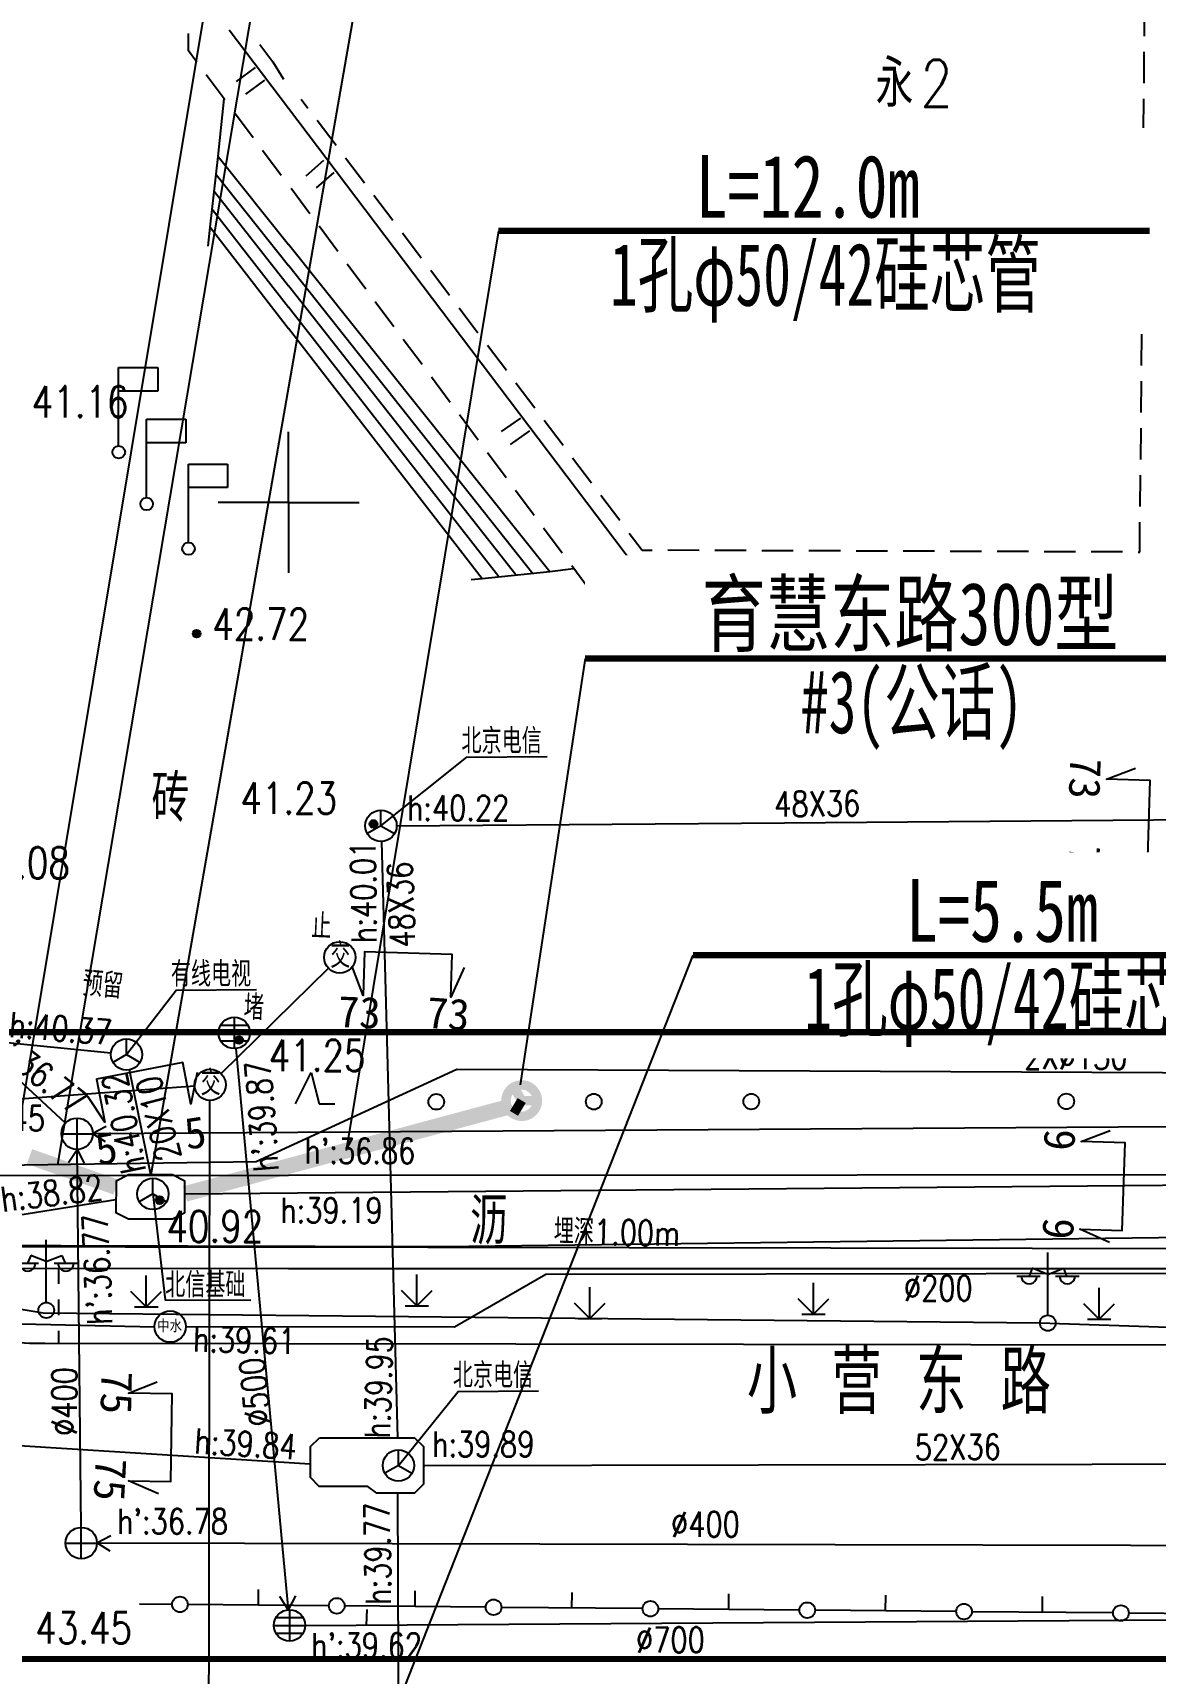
# Model space of a CAD drawing. Header units: inches. Extents: x 505347 to 508499, y 312634 to 313316.
# Drawn here: x 505741.8 to 505777.6, y 312872.7 to 312925 of the extents above; entities that cross this region are included whole.
import ezdxf
from ezdxf.enums import TextEntityAlignment as Align
from ezdxf.lldxf.tags import DXFTag

# ---------------------------------------------------------------- set-up
doc = ezdxf.new("R2010")
doc.units = ezdxf.units.IN
doc.header["$LTSCALE"] = 0.5
doc.header["$MEASUREMENT"] = 0
doc.linetypes.add('ACAD_ISO05W100', pattern=[33, 24, -3, 0, -3, 0, -3])
doc.linetypes.add('XX11', pattern=[2, 1, -1])
for name, color, linetype in [('BJ0', 7, 'Continuous'), ('BJ02', 7, 'Continuous'), ('BJ03', 7, 'Continuous'), ('BJ04', 7, 'Continuous'), ('BJ08', 7, 'Continuous'), ('BJ09', 7, 'Continuous'), ('BJ10', 7, 'Continuous'), ('BZ', 2, 'Continuous'), ('上水注记', 4, 'Continuous'), ('上水管线', 4, 'Continuous'), ('中水井', 151, 'Continuous'), ('中水注记', 151, 'Continuous'), ('中水管线', 151, 'Continuous'), ('中水高程表', 151, 'Continuous'), ('公安交通井', 163, 'Continuous'), ('公安交通管线', 163, 'Continuous'), ('污水井', 247, 'Continuous'), ('污水注记', 247, 'Continuous'), ('污水管线', 247, 'Continuous'), ('污水高程表', 247, 'Continuous'), ('照明管线', 193, 'Continuous'), ('燃气管线', 6, 'Continuous'), ('电信井权属', 7, 'Continuous'), ('电信井（TV有线电视）', 3, 'Continuous'), ('电信井（TV有线通信）', 3, 'Continuous'), ('电信井（北京电信）', 3, 'Continuous'), ('电信井（北信基础）', 3, 'Continuous'), ('电信断面图及编号', 3, 'Continuous'), ('电信注记', 3, 'Continuous'), ('电信管线', 3, 'Continuous'), ('电信规划位置', 1, 'Continuous'), ('电信高程表', 3, 'Continuous'), ('电力注记', 1, 'Continuous'), ('电力管线', 1, 'Continuous'), ('电力高程表', 1, 'Continuous'), ('通信人井', 7, 'Continuous'), ('道路红线', 1, 'Continuous'), ('雨水井', 34, 'Continuous'), ('雨水注记', 34, 'Continuous'), ('雨水管线', 34, 'Continuous'), ('雨水高程表', 34, 'Continuous')]:
    doc.layers.add(name, color=color, linetype=linetype)
doc.styles.add('HZ', font='simplex.shx', dxfattribs={"bigfont": 'hztxt'})
doc.styles.get("Standard").update_dxf_attribs({"font": 'txt.shx', "bigfont": 'hztxt.shx'})
doc.styles.add('粗宋', font='', dxfattribs={"width": 0.75})
doc.styles.add('粗等线', font='simhei.ttf')
doc.styles.get('粗宋').set_extended_font_data('SimSun')
doc.linetypes.add('1157', pattern='A,15,-3,[138,ltypeshp.shx,S=1,R=0,X=-0.5,Y=-0.5],-2,0', length=20)
tags = doc.linetypes.add('DL', pattern='A,15,-4.925,[130,ltypeshp.shx,S=0.5,R=330,X=-0.15,Y=0.433],0,[130,ltypeshp.shx,S=0.4,R=90,X=0,Y=0],-0.15,[130,ltypeshp.shx,S=0.5,R=150,X=0,Y=-0.433],-4.925,15', length=40).pattern_tags.tags
tags[32:33] = [DXFTag(74, 4), DXFTag(75, 0), DXFTag(340, '0'), DXFTag(46, 1.0), DXFTag(50, 0.0), DXFTag(44, 0.0), DXFTag(45, 0.0)]
tags[30:31] = [DXFTag(74, 4), DXFTag(75, 0), DXFTag(340, '0'), DXFTag(46, 1.0), DXFTag(50, 0.0), DXFTag(44, 0.0), DXFTag(45, 0.0)]
tags[4:5] = [DXFTag(74, 4), DXFTag(75, 0), DXFTag(340, '0'), DXFTag(46, 1.0), DXFTag(50, 0.0), DXFTag(44, 0.0), DXFTag(45, 0.0)]
tags = doc.linetypes.add('DX', pattern='A,15,-5,[130,ltypeshp.shx,S=1,R=330,X=0,Y=0],-5,15', length=40).pattern_tags.tags
tags[16:17] = [DXFTag(74, 4), DXFTag(75, 0), DXFTag(340, '0'), DXFTag(46, 1.0), DXFTag(50, 0.0), DXFTag(44, 0.0), DXFTag(45, 0.0)]
tags[14:15] = [DXFTag(74, 4), DXFTag(75, 0), DXFTag(340, '0'), DXFTag(46, 1.0), DXFTag(50, 0.0), DXFTag(44, 0.0), DXFTag(45, 0.0)]
tags[4:5] = [DXFTag(74, 4), DXFTag(75, 0), DXFTag(340, '0'), DXFTag(46, 1.0), DXFTag(50, 0.0), DXFTag(44, 0.0), DXFTag(45, 0.0)]
tags = doc.linetypes.add('SS', pattern='A,15,-1.9,[130,ltypeshp.shx,S=1,R=330,X=0,Y=0],-1.2,[130,ltypeshp.shx,S=1,R=330,X=0,Y=0],-1.9,15', length=35).pattern_tags.tags
tags[24:25] = [DXFTag(74, 4), DXFTag(75, 0), DXFTag(340, '0'), DXFTag(46, 1.0), DXFTag(50, 0.0), DXFTag(44, 0.0), DXFTag(45, 0.0)]
tags[22:23] = [DXFTag(74, 4), DXFTag(75, 0), DXFTag(340, '0'), DXFTag(46, 1.0), DXFTag(50, 0.0), DXFTag(44, 0.0), DXFTag(45, 0.0)]
tags[4:5] = [DXFTag(74, 4), DXFTag(75, 0), DXFTag(340, '0'), DXFTag(46, 1.0), DXFTag(50, 0.0), DXFTag(44, 0.0), DXFTag(45, 0.0)]
tags = doc.linetypes.add('TRQZ', pattern='A,15,[130,ltypeshp.shx,S=0.6,R=0,X=0,Y=0],-2.5,[133,ltypeshp.shx,S=0.05,R=0,X=0,Y=0],-2.5,[130,ltypeshp.shx,S=0.6,R=0,X=0,Y=0],15', length=35).pattern_tags.tags
tags[28:29] = [DXFTag(74, 4), DXFTag(75, 0), DXFTag(340, '0'), DXFTag(46, 1.0), DXFTag(50, 0.0), DXFTag(44, 0.0), DXFTag(45, 0.0)]

# ---------------------------------------------------------------- blocks, each defined once
blk = doc.blocks.new('B5461')
for q in [(-0.866025, -0.5), (0, 1), (0.866025, -0.5)]:
    blk.add_line((0, 0), q)
blk.add_circle((0, 0), 1)
blk = doc.blocks.new('3614')
for p, q in [((-0.01, 0.4), (-0.01, 5.4)), ((-0.01, 5.4), (2.49, 5.4)), ((2.49, 5.4), (2.49, 3.9)), ((2.49, 3.9), (-0.01, 3.9))]:
    blk.add_line(p, q)
at = {"linetype": 'Continuous'}
blk.add_circle((0, 0), 0.4, dxfattribs=at)
blk = doc.blocks.new('BC028')
for p, q in [((0, 0.5), (0, 4.5)), ((-0.99, 3.5), (-1.19, 3)), ((0, 3.1), (-0.99, 3.5)), ((0, 3.1), (1, 3.5)), ((1, 3.5), (1.2, 3)), ((-1.98, 3), (-0.49, 3)), ((0.5, 3), (2, 3))]:
    blk.add_line(p, q)
blk.add_circle((0, 0), 0.5)
for centre in [(-1.19, 3), (1.25, 3)]:
    blk.add_arc(centre, 0.5, 179, 0)
blk = doc.blocks.new('BC104')
for p, q in [((-1.5, 0), (-0.5, 2)), ((-0.5, 2), (0, 0)), ((0, 0), (1, 0))]:
    blk.add_line(p, q)
blk = doc.blocks.new('B954')
at = {"linetype": 'Continuous'}
for p, q in [((0, 0), (0, 2)), ((0, 0), (-0.978957, 0.978957)), ((-0.75, 0), (0.75, 0)), ((0, 0), (0.978957, 0.978957))]:
    blk.add_line(p, q, dxfattribs=at)
blk = doc.blocks.new('B8211')
blk.add_hatch(color=256).paths.add_polyline_path([(0.25, 0, 1), (-0.25, 0, 1)])
blk.add_circle((0, 0), 0.25)
blk = doc.blocks.new('JT')
at = {"layer": '公安交通井'}
blk.add_circle((0, 0), 0.5, dxfattribs=at)
at = {"layer": '公安交通井', "width": 0.8}
blk.add_text('交', height=0.8, dxfattribs=at).set_placement((-0.304, -0.335, -50.185))
blk = doc.blocks.new('B549')
blk.add_circle((0, 0), 1)
blk = doc.blocks.new('B5421')
for p, q in [((-1, 0), (1, 0)), ((0, -1), (0, 1))]:
    blk.add_line(p, q)
blk.add_circle((0, 0), 1)
blk = doc.blocks.new('B5422')
at = {"linetype": 'Continuous'}
for p, q in [((-1, 0), (1, 0)), ((-0.866025, 0.5), (0.866025, 0.5)), ((0, 1), (0, -1)), ((-0.866025, -0.5), (0.866025, -0.5))]:
    blk.add_line(p, q, dxfattribs=at)
blk.add_circle((0, 0), 1, dxfattribs=at)
blk = doc.blocks.new('A$C23F021E1')
at = {"color": 255}
blk.add_wipeout([(0, 6.569), (20.762, 6.569), (20.762, 0), (0, 0)], dxfattribs=at).dxf.layer = 'BZ'
at = {"layer": 'BZ', "color": 0, "const_width": 0.2}
blk.add_lwpolyline([(0, 3.285), (20.762, 3.285)], dxfattribs=at)
at = {"layer": 'BZ', "style": '粗宋', "width": 0.75, "flags": 8}
for tag, p in [('X=', (10.365, 3.712)), ('Y=', (10.426, 0.898))]:
    blk.add_attdef(tag, text='', height=2, dxfattribs=at).set_placement(p, align=Align.CENTER)
blk = doc.blocks.new('5656')
at = {"layer": '通信人井', "color": 0, "const_width": 0.6, "elevation": -9959.29}
blk.add_lwpolyline([(513203.83, 303411.73), (513203.83, 303411.8), (513203.82, 303411.86), (513203.81, 303411.92), (513203.79, 303411.98), (513203.77, 303412.04), (513203.75, 303412.1), (513203.72, 303412.16), (513203.69, 303412.21), (513203.66, 303412.26), (513203.62, 303412.32), (513203.58, 303412.36), (513203.54, 303412.41), (513203.5, 303412.45), (513203.45, 303412.49), (513203.4, 303412.53), (513203.34, 303412.56), (513203.29, 303412.6), (513203.23, 303412.62), (513203.17, 303412.65), (513203.11, 303412.67), (513203.05, 303412.68), (513202.99, 303412.69), (513202.93, 303412.7), (513202.87, 303412.71), (513202.8, 303412.71), (513202.74, 303412.7), (513202.68, 303412.69), (513202.62, 303412.68), (513202.56, 303412.67), (513202.5, 303412.65), (513202.44, 303412.63), (513202.38, 303412.6), (513202.33, 303412.57), (513202.27, 303412.54), (513202.22, 303412.5), (513202.17, 303412.46), (513202.13, 303412.42), (513202.08, 303412.37), (513202.04, 303412.32), (513202.01, 303412.27), (513201.97, 303412.22), (513201.94, 303412.16), (513201.92, 303412.11), (513201.89, 303412.05), (513201.87, 303411.99), (513201.86, 303411.93), (513201.84, 303411.87), (513201.84, 303411.8), (513201.83, 303411.74), (513201.83, 303411.68), (513201.84, 303411.62), (513201.84, 303411.55), (513201.85, 303411.49), (513201.87, 303411.43), (513201.89, 303411.37), (513201.91, 303411.31), (513201.94, 303411.26), (513201.97, 303411.2), (513202, 303411.15), (513202.04, 303411.1), (513202.08, 303411.05), (513202.12, 303411), (513202.17, 303410.96), (513202.22, 303410.92), (513202.27, 303410.88), (513202.32, 303410.85), (513202.37, 303410.82), (513202.43, 303410.79), (513202.49, 303410.77), (513202.55, 303410.75), (513202.61, 303410.73), (513202.67, 303410.72), (513202.73, 303410.71), (513202.8, 303410.71), (513202.86, 303410.71), (513202.92, 303410.71), (513202.98, 303410.72), (513203.05, 303410.73), (513203.11, 303410.74), (513203.17, 303410.76), (513203.22, 303410.79), (513203.28, 303410.81), (513203.34, 303410.84), (513203.39, 303410.88), (513203.44, 303410.91), (513203.49, 303410.95), (513203.54, 303411), (513203.58, 303411.04), (513203.62, 303411.09), (513203.66, 303411.14), (513203.69, 303411.19), (513203.72, 303411.25), (513203.75, 303411.3), (513203.77, 303411.36), (513203.79, 303411.42), (513203.81, 303411.48), (513203.82, 303411.55), (513203.83, 303411.61), (513203.83, 303411.67)], close=True, dxfattribs=at)
for points in [[(513203.78, 303411.7), (513202.83, 303411.71), (513202.35, 303412.52)], [(513202.83, 303411.71), (513202.34, 303410.89)]]:
    blk.add_lwpolyline(points, dxfattribs=at)

msp = doc.modelspace()

# ---------------------------------------------------------------- linework, layer by layer
for p, q in [((505751.241, 312949.362), (505741.351, 312889.833, 40.96)), ((505751.753, 312943.118), (505742.636, 312888.922)), ((505753.521, 312933.88), (505745.611, 312888.589))]:
    msp.add_line(p, q)
at = {"const_width": 0.5}
for points in [[(505746.697, 312887.98), (505756.979, 312890.747)], [(505744.499, 312888.196), (505741.74, 312889.173)]]:
    msp.add_lwpolyline(points, dxfattribs=at)
at = {"layer": 'BJ0'}
for q in [(505750, 312912.289), (505747.75, 312910.039), (505750, 312907.789), (505752.25, 312910.039)]:
    msp.add_line((505750, 312910.039), q, dxfattribs=at)
at = {"layer": 'BJ02', "linetype": 'Continuous'}
for p, q in [((505777.284, 312925.91), (505777.276, 312924.91)), ((505746.804, 312924.44), (505746.814, 312924.992)), ((505750, 312922.601), (505748.106, 312925.107)), ((505747.073, 312924.082), (505746.804, 312924.44)), ((505749.08, 312924.647), (505749.5, 312924.092)), ((505777.272, 312924.41), (505777.263, 312923.41)), ((505749.5, 312924.092), (505749.837, 312923.544)), ((505747.948, 312922.916), (505747.373, 312923.682)), ((505747.758, 312921.074), (505747.948, 312922.916)), ((505747.974, 312922.882), (505747.948, 312922.916)), ((505750.399, 312922.903), (505750.612, 312922.62)), ((505777.259, 312922.91), (505777.251, 312921.91)), ((505748.272, 312922.481), (505748.869, 312921.678)), ((505761.026, 312908.015), (505750, 312922.601)), ((505750, 312922.601), (505750, 312922.601)), ((505751.517, 312921.424), (505750.914, 312922.222)), ((505749.167, 312921.277), (505749.764, 312920.474)), ((505777.246, 312921.41), (505777.238, 312920.41)), ((505747.505, 312918.82), (505747.758, 312921.074)), ((505747.758, 312921.074), (505750, 312918.263)), ((505752.421, 312920.227), (505751.818, 312921.025)), ((505747.695, 312920.503), (505750, 312917.593)), ((505750.674, 312919.249), (505750.078, 312920.052)), ((505747.631, 312919.963), (505750, 312916.949)), ((505753.326, 312919.031), (505752.723, 312919.828)), ((505777.234, 312919.91), (505777.225, 312918.91)), ((505747.568, 312919.391), (505750, 312916.271)), ((505747.441, 312918.216), (505747.505, 312918.82)), ((505747.505, 312918.82), (505750, 312915.589)), ((505751.569, 312918.045), (505750.973, 312918.848)), ((505754.23, 312917.834), (505753.627, 312918.632)), ((505758.327, 312907.824), (505750, 312918.263)), ((505777.221, 312918.41), (505777.213, 312917.41)), ((505757.787, 312907.76), (505750, 312917.593)), ((505752.464, 312916.842), (505751.868, 312917.644)), ((505755.135, 312916.637), (505754.532, 312917.435)), ((505757.247, 312907.729), (505750, 312916.949)), ((505777.209, 312916.91), (505777.2, 312915.91)), ((505753.359, 312915.638), (505752.762, 312916.44)), ((505756.707, 312907.665), (505750, 312916.271)), ((505756.039, 312915.441), (505755.436, 312916.239)), ((505756.168, 312907.601), (505750, 312915.589)), ((505777.196, 312915.41), (505777.188, 312914.411)), ((505754.254, 312914.434), (505753.657, 312915.236)), ((505756.944, 312914.244), (505756.341, 312915.042)), ((505755.149, 312913.23), (505754.552, 312914.033)), ((505757.848, 312913.048), (505757.245, 312913.845)), ((505777.183, 312913.911), (505777.175, 312912.911)), ((505756.044, 312912.026), (505755.447, 312912.829)), ((505758.753, 312911.851), (505758.15, 312912.649)), ((505777.171, 312912.411), (505777.162, 312911.411)), ((505756.938, 312910.822), (505756.342, 312911.625)), ((505759.657, 312910.655), (505759.054, 312911.452)), ((505777.15, 312909.911), (505777.158, 312910.88)), ((505777.158, 312910.88), (505777.158, 312910.911)), ((505757.833, 312909.619), (505757.237, 312910.421)), ((505760.562, 312909.458), (505759.959, 312910.256)), ((505758.728, 312908.415), (505758.132, 312909.217)), ((505760.864, 312909.059), (505761.276, 312908.514)), ((505777.137, 312908.456), (505777.145, 312909.411)), ((505759.623, 312907.211), (505759.026, 312908.013)), ((505777.633, 312907.954), (505761.026, 312908.015)), ((505761.276, 312908.514), (505761.592, 312908.513)), ((505763.092, 312908.507), (505762.092, 312908.511)), ((505764.592, 312908.502), (505763.592, 312908.506)), ((505766.092, 312908.496), (505765.092, 312908.5)), ((505767.592, 312908.491), (505766.592, 312908.495)), ((505769.092, 312908.485), (505768.092, 312908.489)), ((505770.592, 312908.48), (505769.592, 312908.484)), ((505772.092, 312908.474), (505771.092, 312908.478)), ((505773.592, 312908.469), (505772.592, 312908.473)), ((505775.092, 312908.463), (505774.092, 312908.467)), ((505776.592, 312908.458), (505775.592, 312908.461)), ((505777.092, 312908.456), (505777.137, 312908.456)), ((505756.168, 312907.601), (505755.818, 312907.57)), ((505758.327, 312907.824), (505756.168, 312907.601)), ((505759.089, 312907.919), (505758.327, 312907.824)), ((505777.601, 312907.954), (505777.626, 312906.955)), ((505759.921, 312906.81), (505759.946, 312906.776)), ((505759.946, 312906.776), (505760.905, 312906.771)), ((505762.405, 312906.763), (505761.405, 312906.769)), ((505763.905, 312906.756), (505762.905, 312906.761)), ((505765.405, 312906.748), (505764.405, 312906.753)), ((505766.905, 312906.74), (505765.905, 312906.745)), ((505768.405, 312906.732), (505767.405, 312906.737)), ((505769.905, 312906.724), (505768.905, 312906.729)), ((505771.404, 312906.716), (505770.405, 312906.721)), ((505772.904, 312906.708), (505771.904, 312906.714)), ((505774.404, 312906.7), (505773.404, 312906.706)), ((505775.904, 312906.692), (505774.904, 312906.698)), ((505777.404, 312906.685), (505776.404, 312906.69))]:
    msp.add_line(p, q, dxfattribs=at)
at = {"layer": 'BJ02'}
for p, q in [((505748.937, 312923.91), (505748.33, 312923.469)), ((505749.231, 312923.505), (505748.624, 312923.064)), ((505751.116, 312920.943), (505750.55, 312920.451)), ((505751.444, 312920.566), (505750.878, 312920.074)), ((505757.391, 312912.731), (505756.776, 312912.301)), ((505757.677, 312912.322), (505757.063, 312911.891)), ((505766.142, 312907.948), (505766.155, 312907.198)), ((505766.642, 312907.957), (505766.655, 312907.207))]:
    msp.add_line(p, q, dxfattribs=at)
at = {"layer": 'BJ02', "linetype": 'Continuous'}
for points in [[(505749.037, 312874.864), (505749.041, 312875.364)], [(505754.037, 312874.818), (505754.041, 312875.318)], [(505759.036, 312874.772), (505759.041, 312875.272)], [(505764.036, 312874.726), (505764.041, 312875.226)], [(505769.036, 312874.681), (505769.04, 312875.18)], [(505774.036, 312874.635), (505774.04, 312875.135)], [(505746.287, 312874.889), (505745.242, 312874.899)], [(505751.287, 312874.843), (505746.787, 312874.885)], [(505756.286, 312874.797), (505751.787, 312874.839)], [(505752.49, 312874.729), (505752.479, 312874.229)], [(505761.286, 312874.752), (505756.786, 312874.793)], [(505766.286, 312874.706), (505761.786, 312874.747)], [(505771.286, 312874.66), (505766.786, 312874.701)], [(505776.286, 312874.614), (505771.786, 312874.655)], [(505781.285, 312874.568), (505776.786, 312874.609)]]:
    msp.add_lwpolyline(points, dxfattribs=at)
for centre in [(505746.537, 312874.887), (505751.537, 312874.841), (505756.536, 312874.795), (505761.536, 312874.749), (505766.536, 312874.703), (505771.536, 312874.658), (505776.536, 312874.612)]:
    msp.add_circle(centre, 0.25, dxfattribs=at)
at = {"layer": 'BJ04', "linetype": 'Continuous'}
for points in [[(505737.662, 312888.565), (505750, 312888.575)], [(505750, 312888.575), (505786.258, 312888.604)], [(505737.837, 312885.61), (505750, 312885.607)], [(505750, 312885.607), (505786.258, 312885.598)], [(505742.224, 312883.222), (505750, 312883.212)], [(505750, 312883.212), (505786.258, 312883.161)]]:
    msp.add_lwpolyline(points, dxfattribs=at)
at = {"layer": 'BJ04', "linetype": 'XX11'}
msp.add_lwpolyline([(505742.665, 312885.609), (505742.661, 312883.222)], dxfattribs=at)
at = {"layer": 'BJ04', "linetype": 'Continuous'}
msp.add_lwpolyline([(505739.738, 312883.785, 0.135921), (505742.224, 312883.222)], format="xyb", dxfattribs=at)
at = {"layer": 'BJ09', "linetype": 'Continuous'}
for centre in [(505754.71, 312890.92), (505759.731, 312890.924), (505764.753, 312890.927), (505774.796, 312890.934)]:
    msp.add_circle(centre, 0.25, dxfattribs=at)
at = {"layer": '上水管线', "linetype": 'SS', "ltscale": 0.6}
for points in [[(505737.274, 312886.305), (505744.785, 312886.293)], [(505744.785, 312886.293), (505748.011, 312886.288)], [(505748.011, 312886.288), (505825.11, 312886.163)]]:
    msp.add_lwpolyline(points, dxfattribs=at)
at = {"layer": '中水管线', "linetype": 'SS', "ltscale": 0.6, "elevation": -1.293}
msp.add_lwpolyline([(505746.725, 312883.747), (505755.293, 312883.742), (505758.201, 312885.426), (505786.27, 312885.466)], dxfattribs=at)
at = {"layer": '中水管线', "linetype": 'SS', "ltscale": 0.6}
msp.add_lwpolyline([(505737.682, 312883.919), (505745.725, 312883.743)], dxfattribs=at)
at = {"layer": '公安交通管线'}
for points in [[(505747.852, 312891.817), (505751.276, 312895.182)], [(505738.424, 312890.792), (505746.997, 312891.428)], [(505747.45, 312861.658), (505747.492, 312890.965)]]:
    msp.add_lwpolyline(points, dxfattribs=at)
at = {"layer": '污水管线'}
for points in [[(505742.89, 312890.242), (505722.682, 312908.997)], [(505744.164, 312889.645), (505743.743, 312889.912), (505744.185, 312890.144)], [(505743.756, 312889.904), (505786.256, 312890.189)], [(505742.985, 312888.988), (505743.261, 312889.403), (505743.484, 312888.957)], [(505743.385, 312877.345), (505743.261, 312889.403)], [(505744.311, 312876.581), (505743.89, 312876.848), (505744.332, 312877.081)], [(505743.89, 312876.848), (505786.258, 312876.754)]]:
    msp.add_lwpolyline(points, dxfattribs=at)
at = {"layer": '照明管线'}
msp.add_lwpolyline([(505741.41, 312884.313), (505742.179, 312884.19), (505773.956, 312883.864), (505786.258, 312883.456)], dxfattribs=at)
at = {"layer": '燃气管线', "linetype": 'TRQZ', "ltscale": 0.5, "elevation": 40.864}
msp.add_lwpolyline([(505825.11, 312887.18), (505754.901, 312886.296)], dxfattribs=at)
at = {"layer": '燃气管线', "linetype": 'TRQZ', "ltscale": 0.5}
msp.add_lwpolyline([(505754.901, 312886.296), (505738.675, 312886.337)], dxfattribs=at)
at = {"layer": '电信井权属'}
for points, elevation in [([(505752.946, 312899.723), (505755.685, 312901.914), (505758.244, 312901.937)], 41.232), ([(505745.674, 312887.981), (505746.069, 312884.603), (505748.798, 312884.588)], 40.923), ([(505753.502, 312879.319), (505755.409, 312881.681), (505757.968, 312881.704)], 81.773)]:
    msp.add_lwpolyline(points, dxfattribs=dict(at, elevation=elevation))
msp.add_lwpolyline([(505744.831, 312892.428), (505746.419, 312894.48), (505748.978, 312894.503)], dxfattribs=at)
at = {"layer": '电信断面图及编号'}
for points in [[(505776.98, 312897.99), (505776.032, 312898.414), (505777.385, 312898.371), (505777.474, 312901.168), (505776.077, 312901.213), (505776.998, 312901.561)], [(505755.6, 312895.208), (505755.175, 312894.261), (505755.22, 312895.614), (505752.423, 312895.708), (505752.376, 312894.311), (505752.03, 312895.232)], [(505747.089, 312891.857), (505746.883, 312890.839), (505746.628, 312892.169), (505743.88, 312891.643), (505744.142, 312890.27), (505743.601, 312891.093)], [(505776.173, 312886.435), (505775.225, 312886.859), (505776.579, 312886.816), (505776.668, 312889.613), (505775.271, 312889.658), (505776.191, 312890.005)], [(505745.853, 312878.417), (505744.898, 312878.824), (505746.251, 312878.805), (505746.291, 312881.603), (505744.893, 312881.623), (505745.808, 312881.987)]]:
    msp.add_lwpolyline(points, dxfattribs=at)
at = {"layer": '电信管线', "linetype": 'DX'}
for points in [[(505753.447, 312899.727), (505765.809, 312899.822)], [(505765.809, 312899.822), (505785.439, 312899.973)], [(505752.959, 312899.225), (505753.471, 312880.201)], [(505745.611, 312888.589), (505744.931, 312891.938)], [(505746.696, 312887.98), (505786.258, 312888.332)], [(505744.497, 312887.793), (505732.239, 312885.833)], [(505750.687, 312879.356), (505736.341, 312880.259)], [(505754.347, 312879.321), (505786.258, 312879.378)], [(505753.471, 312878.436), (505753.517, 312867.586)]]:
    msp.add_lwpolyline(points, dxfattribs=at)
at = {"layer": '电信管线', "elevation": 41.227}
msp.add_lwpolyline([(505733.132, 312893.601), (505744.333, 312892.478)], dxfattribs=at)
at = {"layer": '电信管线', "linetype": 'DX'}
for points in [[(505744.898, 312888.589), (505744.5, 312888.389), (505744.496, 312887.389), (505744.898, 312887.187), (505746.299, 312887.187), (505746.697, 312887.389), (505746.697, 312888.389), (505746.3, 312888.589)], [(505750.982, 312880.201), (505754.017, 312880.201), (505754.3, 312879.919), (505754.299, 312878.719), (505754.017, 312878.436), (505752.817, 312878.436), (505752.528, 312878.652), (505750.973, 312878.652), (505750.698, 312878.935), (505750.7, 312879.919)]]:
    msp.add_lwpolyline(points, close=True, dxfattribs=at)
at = {"layer": '电力管线', "linetype": 'DL'}
for points in [[(505748.971, 312889.017), (505755.369, 312891.96)], [(505755.369, 312891.96), (505825.11, 312891.632)], [(505739.36, 312888.873), (505748.971, 312889.017)]]:
    msp.add_lwpolyline(points, dxfattribs=at)
at = {"layer": '道路红线'}
msp.add_line((505739.861, 312893.145), (505825.11, 312893.145), dxfattribs=at)
at = {"layer": '道路红线', "linetype": 'ACAD_ISO05W100', "const_width": 0.2}
msp.add_lwpolyline([(505720.312, 312873.145), (505825.11, 312873.145)], dxfattribs=at)
at = {"layer": '雨水管线'}
for points in [[(505748.314, 312892.622), (505749.984, 312874.716)], [(505750.217, 312875.157), (505749.984, 312874.716), (505749.717, 312875.139)], [(505750.534, 312874.218), (505786.256, 312874.451)]]:
    msp.add_lwpolyline(points, dxfattribs=at)

# ---------------------------------------------------------------- block references
at = {"layer": 'BJ03', "linetype": 'Continuous', "xscale": 0.5, "yscale": 0.5, "zscale": 0.5}
for name, p in [('3614', (505744.585, 312911.643)), ('3614', (505745.475, 312909.991)), ('3614', (505746.809, 312908.562)), ('BC028', (505742.275, 312884.271)), ('BC028', (505774.206, 312883.862))]:
    msp.add_blockref(name, p, dxfattribs=at)
at = {"layer": 'BJ08', "xscale": 0.5, "yscale": 0.5, "zscale": 0.5}
for p in [(505747.069, 312905.851, 42.723), (505759.628, 312902.519, 41.21), (505752.707, 312899.783, 41.232), (505748.422, 312892.892, 41.246), (505745.89, 312887.784, 40.923)]:
    msp.add_blockref('B8211', p, dxfattribs=at)
at = {"layer": 'BJ09', "linetype": 'Continuous', "xscale": 0.5, "yscale": 0.5, "zscale": 0.5}
msp.add_blockref('BC104', (505750.97, 312890.859), dxfattribs=at)
at = {"layer": 'BJ09', "xscale": 0.5, "yscale": 0.5, "zscale": 0.5}
for p in [(505745.462, 312884.382), (505754.088, 312884.41), (505759.608, 312884.009), (505766.736, 312884.141), (505775.846, 312883.985)]:
    msp.add_blockref('B954', p, dxfattribs=at)
at = {"layer": '中水井', "xscale": 0.5, "yscale": 0.5, "zscale": 0.5}
msp.add_blockref('B549', (505746.225, 312883.747, -1.293), dxfattribs=at)
at = {"layer": '公安交通井'}
for p in [(505751.632, 312895.527), (505747.499, 312891.462)]:
    msp.add_blockref('JT', p, dxfattribs=at)
at = {"layer": '污水井', "linetype": 'Continuous', "xscale": 0.5, "yscale": 0.5, "zscale": 0.5}
for p in [(505743.256, 312889.902, 40.965), (505743.39, 312876.845, 40.877)]:
    msp.add_blockref('B5421', p, dxfattribs=at)
at = {"layer": '电信井（TV有线电视）', "linetype": 'Continuous', "xscale": 0.5, "yscale": 0.5, "zscale": 0.5}
msp.add_blockref('B5461', (505744.831, 312892.428), dxfattribs=at)
at = {"layer": '电信井（TV有线通信）', "xscale": 0.5, "yscale": 0.5, "zscale": 0.5}
msp.add_blockref('B5461', (505744.831, 312892.428, 41.063), dxfattribs=at)
at = {"layer": '电信井（北京电信）', "linetype": 'Continuous', "xscale": 0.5, "yscale": 0.5, "zscale": 0.5}
for p in [(505752.946, 312899.723, 41.232), (505753.502, 312879.319, 81.773)]:
    msp.add_blockref('B5461', p, dxfattribs=at)
at = {"layer": '电信井（北信基础）', "linetype": 'Continuous', "xscale": 0.5, "yscale": 0.5, "zscale": 0.5}
msp.add_blockref('B5461', (505745.674, 312887.981, 40.923), dxfattribs=at)
at = {"layer": '通信人井', "linetype": 'Continuous', "xscale": 0.5, "yscale": 0.5, "zscale": 0.5}
msp.add_blockref('5656', (249156.017, 161185.105, 4979.645), dxfattribs=at)
at = {"layer": '雨水井', "linetype": 'Continuous', "xscale": 0.5, "yscale": 0.5, "zscale": 0.5}
for p in [(505748.268, 312893.116, 41.246), (505750.03, 312874.218, 41.246)]:
    msp.add_blockref('B5422', p, dxfattribs=at)

# ---------------------------------------------------------------- texts
at = {"layer": 'BJ08', "style": 'HZ', "width": 0.8}
for s, p in [('41.16', (505741.81, 312912.752, 41.16)), ('42.72', (505747.569, 312905.651, 42.723)), ('41.21', (505760.128, 312902.019, 41.21)), ('41.23', (505748.464, 312900.103, 41.232)), ('41.08', (505739.942, 312898.039, 41.082)), ('41.25', (505749.366, 312891.897, 41.246)), ('40.92', (505746.107, 312886.443, 40.923)), ('43.45', (505741.925, 312873.638, 43.447))]:
    msp.add_text(s, height=1, dxfattribs=at).set_placement(p)
at = {"layer": 'BJ10', "linetype": 'Continuous', "style": 'HZ', "width": 0.8}
for s, height, p in [('永', 1.5, (505768.719, 312922.657)), ('2', 1.5, (505770.144, 312922.657)), ('砖', 1.5, (505745.631, 312899.854)), ('沥', 1.5, (505755.79, 312886.365, 40.881)), ('小 营 东 路', 2, (505764.613, 312880.968))]:
    msp.add_text(s, height=height, dxfattribs=at).set_placement(p)
at = {"layer": '上水注记', "style": 'HZ', "width": 0.8}
msp.add_text('埋深1.00m', height=0.8, rotation=358.9053, dxfattribs=at).set_placement((505758.45, 312886.396))
at = {"layer": '中水井'}
msp.add_text('中水', height=0.4, dxfattribs=at).set_placement((505745.806, 312883.566, -91.165))
at = {"layer": '中水注记', "style": 'HZ', "width": 0.8}
msp.add_text('%%C200', height=0.8, dxfattribs=at).set_placement((505769.619, 312884.574))
at = {"layer": '中水高程表', "style": 'HZ', "width": 0.8}
msp.add_text('h:39.61', height=0.8, rotation=358.6968, dxfattribs=at).set_placement((505746.944, 312882.953))
at = {"layer": '公安交通管线', "style": 'HZ', "width": 0.8}
msp.add_text('止', height=0.8, rotation=357.388, dxfattribs=at).set_placement((505750.708, 312896.135))
at = {"layer": '污水注记', "style": 'HZ', "width": 0.8}
for rotation, p in [(89.8969, (505743.249, 312880.261)), (359.8969, (505762.193, 312877.046))]:
    msp.add_text('%%c400', height=0.8, rotation=rotation, dxfattribs=at).set_placement(p)
at = {"layer": '污水高程表', "style": 'HZ', "width": 0.8}
for rotation, p in [(321.4522, (505740.385, 312892.664)), (92.5205, (505744.381, 312883.826))]:
    msp.add_text("h':36.77", height=0.8, rotation=rotation, dxfattribs=at).set_placement(p)
for s, p in [("h':36.86", (505750.503, 312888.95)), ("h':36.78", (505744.53, 312877.133))]:
    msp.add_text(s, height=0.8, dxfattribs=at).set_placement(p)
at = {"layer": '电信井权属', "linetype": 'Continuous', "style": 'HZ', "width": 0.8}
for s, p in [('北京电信', (505755.513, 312902.027, 41.232)), ('有线电视', (505746.247, 312894.593)), ('北信基础', (505746.066, 312884.678, 40.923)), ('北京电信', (505755.237, 312881.795, 81.773))]:
    msp.add_text(s, height=0.8, dxfattribs=at).set_placement(p)
at = {"layer": '电信断面图及编号', "style": '粗等线'}
for s, rotation, p in [('73', 267.7779, (505775.394, 312901.259)), ('73', 266.0185, (505775.35, 312898.426)), ('73', 357.6781, (505752.257, 312893.772, -41.227)), ('73', 355.9187, (505755.089, 312893.724, -41.227)), ('5', 8.6646, (505747.023, 312889.929)), ('5', 10.424, (505744.187, 312889.434)), ('9', 267.7779, (505774.587, 312889.704)), ('9', 266.0185, (505774.544, 312886.871)), ('75', 268.7886, (505744.512, 312881.639)), ('75', 267.0292, (505744.312, 312878.869))]:
    msp.add_text(s, height=1, rotation=rotation, dxfattribs=at).set_placement(p, align=Align.MIDDLE)
at = {"layer": '电信注记', "linetype": '1157', "style": 'HZ', "width": 0.8}
for s, rotation, p in [('48X36', 0.6816, (505765.488, 312900.011)), ('48X36', 91.9105, (505754.035, 312895.849)), ('预留', 354.629, (505743.401, 312894.316)), ('20X10', 104.6477, (505746.582, 312889.159))]:
    msp.add_text(s, height=0.8, rotation=rotation, dxfattribs=at).set_placement(p)
at = {"layer": '电信注记', "style": 'HZ', "width": 0.8}
msp.add_text('52X36', height=0.8, rotation=0.3918, dxfattribs=at).set_placement((505769.967, 312879.495))
at = {"layer": '电信高程表', "style": 'HZ', "width": 0.8}
for s, p in [('h:40.22', (505753.774, 312899.891)), ('h:39.19', (505749.735, 312887.058)), ('h:39.89', (505754.575, 312879.599))]:
    msp.add_text(s, height=0.8, dxfattribs=at).set_placement(p)
for s, rotation, p in [('h:40.01', 90.6601, (505752.804, 312895.989)), ('h:40.37', 355.4226, (505741.071, 312892.987)), ('h:40.32', 101.3205, (505745.461, 312888.726)), ('h:38.82', 7.0175, (505740.873, 312887.412)), ('h:39.95', 88.4314, (505753.223, 312880.174)), ('h:39.84', 356.5139, (505746.978, 312879.706)), ('h:39.77', 90.8379, (505753.265, 312874.883))]:
    msp.add_text(s, height=0.8, rotation=rotation, dxfattribs=at).set_placement(p)
at = {"layer": '电力注记', "style": 'HZ', "width": 0.8}
msp.add_text('2X%%c150', height=0.8, rotation=359.8322, dxfattribs=at).set_placement((505773.454, 312891.965))
at = {"layer": '电力高程表', "style": 'HZ', "width": 0.8}
msp.add_text('h:39.45', height=0.8, dxfattribs=at).set_placement((505738.971, 312889.991))
at = {"layer": '雨水注记', "style": 'HZ', "width": 0.8}
for s, rotation, p in [('堵', 357.388, (505748.555, 312893.549)), ('%%C500', 96.0134, (505749.443, 312880.611)), ('%%c700', 0.1261, (505761.077, 312873.354))]:
    msp.add_text(s, height=0.8, rotation=rotation, dxfattribs=at).set_placement(p)
at = {"layer": '雨水高程表', "style": 'HZ', "width": 0.8}
msp.add_text("h':39.87", height=0.8, rotation=94.396, dxfattribs=at).set_placement((505749.683, 312888.725))
msp.add_text("h':39.62", height=0.8, dxfattribs=at).set_placement((505750.717, 312873.173))

# ---------------------------------------------------------------- next in the draw order: block references
at = {"layer": '电信规划位置', "linetype": 'Continuous'}
ref = msp.add_blockref('A$C23F021E1', (505756.692, 312915.414), dxfattribs=at)
ref.add_attrib('X=', 'L=12.0m ', dxfattribs={"layer": 'BZ', "color": 0, "height": 2, "style": '粗宋', "width": 0.75, "flags": 8}).set_placement((505767.058, 312919.125), align=Align.CENTER)
ref.add_attrib('Y=', '1孔φ50/42硅芯管', dxfattribs={"layer": 'BZ', "color": 0, "height": 2, "style": '粗宋', "width": 0.65, "flags": 8}).set_placement((505767.118, 312916.312), align=Align.CENTER)
ref = msp.add_blockref('A$C23F021E1', (505759.452, 312901.778), dxfattribs=at)
ref.add_attrib('X=', '育慧东路300型', dxfattribs={"layer": 'BZ', "color": 0, "height": 2, "style": '粗宋', "width": 0.75, "flags": 8}).set_placement((505769.817, 312905.489), align=Align.CENTER)
ref.add_attrib('Y=', '#3(公话)', dxfattribs={"layer": 'BZ', "color": 0, "height": 2, "style": '粗宋', "width": 0.65, "flags": 8}).set_placement((505769.877, 312902.676), align=Align.CENTER)
ref = msp.add_blockref('A$C23F021E1', (505762.892, 312892.311), dxfattribs=at)
ref.add_attrib('X=', 'L=5.5m ', dxfattribs={"layer": 'BZ', "color": 0, "height": 2, "style": '粗宋', "width": 0.75, "flags": 8}).set_placement((505773.258, 312896.023), align=Align.CENTER)
ref.add_attrib('Y=', '1孔φ50/42硅芯管', dxfattribs={"layer": 'BZ', "color": 0, "height": 2, "style": '粗宋', "width": 0.65, "flags": 8}).set_placement((505773.318, 312893.21), align=Align.CENTER)

# ---------------------------------------------------------------- next in the draw order: linework, layer by layer
for p, q in [((505756.692, 312918.699), (505751.838, 312889.364)), ((505759.452, 312905.063), (505757.388, 312891.456)), ((505762.892, 312895.596), (505747.314, 312856.105, 40.865))]:
    msp.add_line(p, q)
at = {"color": 1, "const_width": 0.2}
msp.add_lwpolyline([(505740.326, 312955.899), (505739.861, 312893.145), (505825.11, 312893.145)], dxfattribs=at)

doc.saveas('drawing.dxf')
